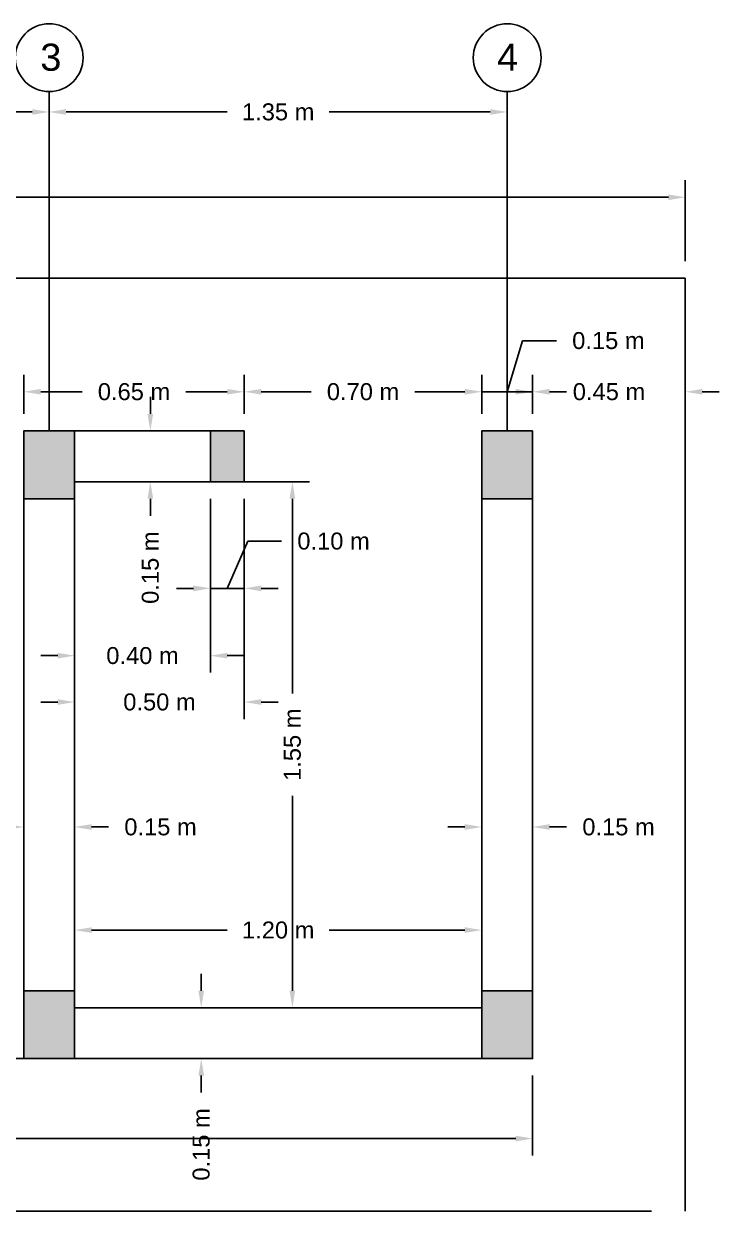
# Model space of a CAD drawing. Header units: metres. Extents: x 258817 to 259192, y 1878716 to 1878911.
# Drawn here: x 259181.619 to 259183.669, y 1878745.737 to 1878749.237 of the extents above; entities that cross this region are included whole.
import ezdxf

# ---------------------------------------------------------------- set-up
doc = ezdxf.new("R2010")
doc.units = ezdxf.units.M
doc.header["$MEASUREMENT"] = 0
doc.linetypes.add('DASHED2', pattern=[0.375, 0.25, -0.125])
doc.linetypes.add('PHANTOM2', pattern=[1.25, 0.625, -0.125, 0.125, -0.125, 0.125, -0.125])
doc.layers.add('Vistas', color=7, linetype='Continuous')
doc.styles.get("Standard").update_dxf_attribs({"font": 'arial.ttf'})
doc.dimstyles.new('1 a 25', dxfattribs={"dimtxt": 0.05, "dimasz": 0.05, "dimexe": 0.05, "dimexo": 0.05, "dimgap": 0.05, "dimtad": 0, "dimzin": 0, "dimdsep": 46, "dimtxsty": 'Standard', "dimcen": 0.09, "dimadec": 0, "dimazin": 0, "dimtfac": 1, "dimtofl": 0, "dimtmove": 0, "dimatfit": 3, "dimfxl": 1, "dimtolj": 1, "dimtzin": 0, "dimarcsym": 0})

# ---------------------------------------------------------------- blocks, each defined once
blk = doc.blocks.new('*D221')
at = {"color": 0, "lineweight": -2, "transparency": 16777216}
for p, q in [((259178.4694, 1878748.5372), (259178.4694, 1878748.7757)), ((259183.5694, 1878748.5372), (259183.5694, 1878748.7757)), ((259178.5194, 1878748.7257), (259180.8663, 1878748.7257)), ((259183.5194, 1878748.7257), (259181.1725, 1878748.7257))]:
    blk.add_line(p, q, dxfattribs=at)
at = {"color": 0, "transparency": 16777216}
for points in [[(259178.5194, 1878748.734), (259178.5194, 1878748.7174), (259178.4694, 1878748.7257)], [(259183.5194, 1878748.734), (259183.5194, 1878748.7174), (259183.5694, 1878748.7257)]]:
    blk.add_solid(points, dxfattribs=at)
at = {"layer": 'Defpoints', "color": 0, "transparency": 16777216}
for p in [(259183.5694, 1878748.7257), (259178.4694, 1878748.4872), (259183.5694, 1878748.4872)]:
    blk.add_point(p, dxfattribs=at)
at = {"color": 0, "transparency": 16777216, "insert": (259181.0194, 1878748.7257), "char_height": 0.05, "attachment_point": 5}
blk.add_mtext('\\A1;5.10 m', dxfattribs=at)
blk = doc.blocks.new('*D262')
at = {"color": 0, "lineweight": -2, "transparency": 16777216}
for p, q in [((259181.6194, 1878748.0872), (259181.6194, 1878748.2025)), ((259182.2694, 1878748.0872), (259182.2694, 1878748.2025)), ((259181.6694, 1878748.1525), (259181.7913, 1878748.1525)), ((259182.2194, 1878748.1525), (259182.0975, 1878748.1525))]:
    blk.add_line(p, q, dxfattribs=at)
at = {"color": 0, "transparency": 16777216}
for points in [[(259181.6694, 1878748.1609), (259181.6694, 1878748.1442), (259181.6194, 1878748.1525)], [(259182.2194, 1878748.1609), (259182.2194, 1878748.1442), (259182.2694, 1878748.1525)]]:
    blk.add_solid(points, dxfattribs=at)
at = {"layer": 'Defpoints', "color": 0, "transparency": 16777216}
for p in [(259182.2694, 1878748.1525), (259181.6194, 1878748.0372), (259182.2694, 1878748.0372)]:
    blk.add_point(p, dxfattribs=at)
at = {"color": 0, "transparency": 16777216, "insert": (259181.9444, 1878748.1525), "char_height": 0.05, "attachment_point": 5}
blk.add_mtext('\\A1;0.65 m', dxfattribs=at)
blk = doc.blocks.new('*D263')
at = {"color": 0, "lineweight": -2, "transparency": 16777216}
for p, q in [((259182.2694, 1878748.0872), (259182.2694, 1878748.2025)), ((259182.9694, 1878748.0872), (259182.9694, 1878748.2025)), ((259182.3194, 1878748.1525), (259182.4663, 1878748.1525)), ((259182.9194, 1878748.1525), (259182.7725, 1878748.1525))]:
    blk.add_line(p, q, dxfattribs=at)
at = {"color": 0, "transparency": 16777216}
for points in [[(259182.3194, 1878748.1609), (259182.3194, 1878748.1442), (259182.2694, 1878748.1525)], [(259182.9194, 1878748.1609), (259182.9194, 1878748.1442), (259182.9694, 1878748.1525)]]:
    blk.add_solid(points, dxfattribs=at)
at = {"layer": 'Defpoints', "color": 0, "transparency": 16777216}
for p in [(259182.9694, 1878748.1525), (259182.2694, 1878748.0372), (259182.9694, 1878748.0372)]:
    blk.add_point(p, dxfattribs=at)
at = {"color": 0, "transparency": 16777216, "insert": (259182.6194, 1878748.1525), "char_height": 0.05, "attachment_point": 5}
blk.add_mtext('\\A1;0.70 m', dxfattribs=at)
blk = doc.blocks.new('*D264')
at = {"color": 0, "lineweight": -2, "transparency": 16777216}
for p, q in [((259183.0444, 1878748.1525), (259183.0895, 1878748.3031)), ((259183.0895, 1878748.3031), (259183.1895, 1878748.3031)), ((259182.9694, 1878748.0872), (259182.9694, 1878748.2025)), ((259183.1194, 1878748.0872), (259183.1194, 1878748.2025)), ((259182.9194, 1878748.1525), (259182.8694, 1878748.1525)), ((259182.9694, 1878748.1525), (259183.1194, 1878748.1525)), ((259183.1694, 1878748.1525), (259183.2194, 1878748.1525))]:
    blk.add_line(p, q, dxfattribs=at)
at = {"color": 0, "transparency": 16777216}
for points in [[(259182.9194, 1878748.1609), (259182.9194, 1878748.1442), (259182.9694, 1878748.1525)], [(259183.1694, 1878748.1609), (259183.1694, 1878748.1442), (259183.1194, 1878748.1525)]]:
    blk.add_solid(points, dxfattribs=at)
at = {"layer": 'Defpoints', "color": 0, "transparency": 16777216}
for p in [(259183.1194, 1878748.1525), (259182.9694, 1878748.0372), (259183.1194, 1878748.0372)]:
    blk.add_point(p, dxfattribs=at)
at = {"color": 0, "transparency": 16777216, "insert": (259183.3426, 1878748.3031), "char_height": 0.05, "attachment_point": 5}
blk.add_mtext('\\A1;0.15 m', dxfattribs=at)
blk = doc.blocks.new('*D265')
at = {"color": 0, "lineweight": -2, "transparency": 16777216}
for p, q in [((259183.1194, 1878748.0872), (259183.1194, 1878748.2025)), ((259183.0694, 1878748.1525), (259183.0194, 1878748.1525)), ((259183.5694, 1878748.1348), (259183.5694, 1878748.1025)), ((259183.6194, 1878748.1525), (259183.6694, 1878748.1525))]:
    blk.add_line(p, q, dxfattribs=at)
at = {"color": 0, "transparency": 16777216}
for points in [[(259183.0694, 1878748.1609), (259183.0694, 1878748.1442), (259183.1194, 1878748.1525)], [(259183.6194, 1878748.1609), (259183.6194, 1878748.1442), (259183.5694, 1878748.1525)]]:
    blk.add_solid(points, dxfattribs=at)
at = {"layer": 'Defpoints', "color": 0, "transparency": 16777216}
for p in [(259183.5694, 1878748.1848), (259183.5694, 1878748.1525), (259183.1194, 1878748.0372)]:
    blk.add_point(p, dxfattribs=at)
at = {"color": 0, "transparency": 16777216, "insert": (259183.3444, 1878748.1525), "char_height": 0.05, "attachment_point": 5}
blk.add_mtext('\\A1;0.45 m', dxfattribs=at)
blk = doc.blocks.new('*D223')
at = {"color": 0, "lineweight": -2, "transparency": 16777216}
for p, q in [((259181.7694, 1878746.3872), (259181.7694, 1878746.6158)), ((259182.9694, 1878746.3872), (259182.9694, 1878746.6158)), ((259181.8194, 1878746.5658), (259182.2187, 1878746.5658)), ((259182.9194, 1878746.5658), (259182.5201, 1878746.5658))]:
    blk.add_line(p, q, dxfattribs=at)
at = {"color": 0, "transparency": 16777216}
for points in [[(259181.8194, 1878746.5742), (259181.8194, 1878746.5575), (259181.7694, 1878746.5658)], [(259182.9194, 1878746.5742), (259182.9194, 1878746.5575), (259182.9694, 1878746.5658)]]:
    blk.add_solid(points, dxfattribs=at)
at = {"layer": 'Defpoints', "color": 0, "transparency": 16777216}
for p in [(259182.9694, 1878746.5658), (259181.7694, 1878746.3372), (259182.9694, 1878746.3372)]:
    blk.add_point(p, dxfattribs=at)
at = {"color": 0, "transparency": 16777216, "insert": (259182.3694, 1878746.5658), "char_height": 0.05, "attachment_point": 5}
blk.add_mtext('\\A1;1.20 m', dxfattribs=at)
blk = doc.blocks.new('*D270')
at = {"color": 0, "lineweight": -2, "transparency": 16777216}
for p, q in [((259178.9194, 1878746.1372), (259178.9194, 1878745.9015)), ((259183.1194, 1878746.1372), (259183.1194, 1878745.9015)), ((259178.9694, 1878745.9515), (259180.8653, 1878745.9515)), ((259183.0694, 1878745.9515), (259181.1735, 1878745.9515))]:
    blk.add_line(p, q, dxfattribs=at)
at = {"color": 0, "transparency": 16777216}
for points in [[(259178.9694, 1878745.9598), (259178.9694, 1878745.9431), (259178.9194, 1878745.9515)], [(259183.0694, 1878745.9598), (259183.0694, 1878745.9431), (259183.1194, 1878745.9515)]]:
    blk.add_solid(points, dxfattribs=at)
at = {"layer": 'Defpoints', "color": 0, "transparency": 16777216}
for p in [(259178.9194, 1878746.1872), (259183.1194, 1878746.1872), (259183.1194, 1878745.9515)]:
    blk.add_point(p, dxfattribs=at)
at = {"color": 0, "transparency": 16777216, "insert": (259181.0194, 1878745.9515), "char_height": 0.05, "attachment_point": 5}
blk.add_mtext('\\A1;4.20 m', dxfattribs=at)
blk = doc.blocks.new('*D226')
at = {"color": 0, "lineweight": -2, "transparency": 16777216}
for p, q in [((259181.6194, 1878746.6158), (259181.6194, 1878746.9198)), ((259181.7694, 1878746.6158), (259181.7694, 1878746.9198)), ((259181.5694, 1878746.8698), (259181.5194, 1878746.8698)), ((259181.8194, 1878746.8698), (259181.8694, 1878746.8698))]:
    blk.add_line(p, q, dxfattribs=at)
at = {"color": 0, "transparency": 16777216}
for points in [[(259181.5694, 1878746.8781), (259181.5694, 1878746.8614), (259181.6194, 1878746.8698)], [(259181.8194, 1878746.8781), (259181.8194, 1878746.8614), (259181.7694, 1878746.8698)]]:
    blk.add_solid(points, dxfattribs=at)
at = {"layer": 'Defpoints', "color": 0, "transparency": 16777216}
for p in [(259181.7694, 1878746.8698), (259181.6194, 1878746.5658), (259181.7694, 1878746.5658)]:
    blk.add_point(p, dxfattribs=at)
at = {"color": 0, "transparency": 16777216, "insert": (259182.0225, 1878746.8698), "char_height": 0.05, "attachment_point": 5}
blk.add_mtext('\\A1;0.15 m', dxfattribs=at)
blk = doc.blocks.new('*D227')
at = {"color": 0, "lineweight": -2, "transparency": 16777216}
for p, q in [((259182.9694, 1878746.6158), (259182.9694, 1878746.9198)), ((259183.1194, 1878746.6158), (259183.1194, 1878746.9198)), ((259182.9194, 1878746.8698), (259182.8694, 1878746.8698)), ((259183.1694, 1878746.8698), (259183.2194, 1878746.8698))]:
    blk.add_line(p, q, dxfattribs=at)
at = {"color": 0, "transparency": 16777216}
for points in [[(259182.9194, 1878746.8781), (259182.9194, 1878746.8614), (259182.9694, 1878746.8698)], [(259183.1694, 1878746.8781), (259183.1694, 1878746.8614), (259183.1194, 1878746.8698)]]:
    blk.add_solid(points, dxfattribs=at)
at = {"layer": 'Defpoints', "color": 0, "transparency": 16777216}
for p in [(259183.1194, 1878746.8698), (259182.9694, 1878746.5658), (259183.1194, 1878746.5658)]:
    blk.add_point(p, dxfattribs=at)
at = {"color": 0, "transparency": 16777216, "insert": (259183.3725, 1878746.8698), "char_height": 0.05, "attachment_point": 5}
blk.add_mtext('\\A1;0.15 m', dxfattribs=at)
blk = doc.blocks.new('*D273')
at = {"color": 0, "lineweight": -2, "transparency": 16777216}
for p, q in [((259182.1425, 1878746.3872), (259182.1425, 1878746.4372)), ((259182.3194, 1878746.3372), (259182.0925, 1878746.3372)), ((259179.7194, 1878746.1872), (259182.1925, 1878746.1872)), ((259182.1425, 1878746.1372), (259182.1425, 1878746.0872))]:
    blk.add_line(p, q, dxfattribs=at)
at = {"color": 0, "transparency": 16777216}
for points in [[(259182.1342, 1878746.3872), (259182.1509, 1878746.3872), (259182.1425, 1878746.3372)], [(259182.1342, 1878746.1372), (259182.1509, 1878746.1372), (259182.1425, 1878746.1872)]]:
    blk.add_solid(points, dxfattribs=at)
at = {"layer": 'Defpoints', "color": 0, "transparency": 16777216}
for p in [(259182.3694, 1878746.3372), (259179.6694, 1878746.1872), (259182.1425, 1878746.1872)]:
    blk.add_point(p, dxfattribs=at)
at = {"color": 0, "transparency": 16777216, "insert": (259182.1425, 1878745.9341), "char_height": 0.05, "attachment_point": 5, "rotation": 90}
blk.add_mtext('\\A1;0.15 m', dxfattribs=at)
blk = doc.blocks.new('*D230')
at = {"color": 0, "lineweight": -2, "transparency": 16777216}
for p, q in [((259181.9925, 1878748.0872), (259181.9925, 1878748.1372)), ((259182.1194, 1878748.0372), (259181.9425, 1878748.0372)), ((259182.1194, 1878747.8872), (259181.9425, 1878747.8872)), ((259181.9925, 1878747.8372), (259181.9925, 1878747.7872))]:
    blk.add_line(p, q, dxfattribs=at)
at = {"color": 0, "transparency": 16777216}
for points in [[(259181.9842, 1878748.0872), (259182.0009, 1878748.0872), (259181.9925, 1878748.0372)], [(259181.9842, 1878747.8372), (259182.0009, 1878747.8372), (259181.9925, 1878747.8872)]]:
    blk.add_solid(points, dxfattribs=at)
at = {"layer": 'Defpoints', "color": 0, "transparency": 16777216}
for p in [(259182.1694, 1878748.0372), (259181.9925, 1878747.8872), (259182.1694, 1878747.8872)]:
    blk.add_point(p, dxfattribs=at)
at = {"color": 0, "transparency": 16777216, "insert": (259181.9925, 1878747.6341), "char_height": 0.05, "attachment_point": 5, "rotation": 90}
blk.add_mtext('\\A1;0.15 m', dxfattribs=at)
blk = doc.blocks.new('*D276')
at = {"color": 0, "lineweight": -2, "transparency": 16777216}
for p, q in [((259180.3944, 1878748.9772), (259180.8687, 1878748.9772)), ((259181.6444, 1878748.9772), (259181.1701, 1878748.9772)), ((259181.6944, 1878748.9872), (259181.6944, 1878748.9272))]:
    blk.add_line(p, q, dxfattribs=at)
at = {"color": 0, "transparency": 16777216}
for points in [[(259180.3944, 1878748.9855), (259180.3944, 1878748.9689), (259180.3444, 1878748.9772)], [(259181.6444, 1878748.9855), (259181.6444, 1878748.9689), (259181.6944, 1878748.9772)]]:
    blk.add_solid(points, dxfattribs=at)
at = {"layer": 'Defpoints', "color": 0, "transparency": 16777216}
for p in [(259181.6944, 1878749.0372), (259180.3444, 1878748.9772), (259181.6944, 1878748.9772)]:
    blk.add_point(p, dxfattribs=at)
at = {"color": 0, "transparency": 16777216, "insert": (259181.0194, 1878748.9772), "char_height": 0.05, "attachment_point": 5}
blk.add_mtext('\\A1;1.35 m', dxfattribs=at)
blk = doc.blocks.new('*D277')
at = {"color": 0, "lineweight": -2, "transparency": 16777216}
for p, q in [((259181.6944, 1878748.9872), (259181.6944, 1878748.9272)), ((259181.7444, 1878748.9772), (259182.2187, 1878748.9772)), ((259182.9944, 1878748.9772), (259182.5201, 1878748.9772)), ((259183.0444, 1878748.9872), (259183.0444, 1878748.9272))]:
    blk.add_line(p, q, dxfattribs=at)
at = {"color": 0, "transparency": 16777216}
for points in [[(259181.7444, 1878748.9855), (259181.7444, 1878748.9689), (259181.6944, 1878748.9772)], [(259182.9944, 1878748.9855), (259182.9944, 1878748.9689), (259183.0444, 1878748.9772)]]:
    blk.add_solid(points, dxfattribs=at)
at = {"layer": 'Defpoints', "color": 0, "transparency": 16777216}
for p in [(259181.6944, 1878749.0372), (259183.0444, 1878749.0372), (259183.0444, 1878748.9772)]:
    blk.add_point(p, dxfattribs=at)
at = {"color": 0, "transparency": 16777216, "insert": (259182.3694, 1878748.9772), "char_height": 0.05, "attachment_point": 5}
blk.add_mtext('\\A1;1.35 m', dxfattribs=at)
blk = doc.blocks.new('*D235')
at = {"color": 0, "lineweight": -2, "transparency": 16777216}
for p, q in [((259181.8194, 1878747.8872), (259182.4612, 1878747.8872)), ((259182.4112, 1878747.8372), (259182.4112, 1878747.2629)), ((259182.4112, 1878746.3872), (259182.4112, 1878746.9615)), ((259181.8194, 1878746.3372), (259182.4612, 1878746.3372))]:
    blk.add_line(p, q, dxfattribs=at)
at = {"color": 0, "transparency": 16777216}
for points in [[(259182.4029, 1878747.8372), (259182.4196, 1878747.8372), (259182.4112, 1878747.8872)], [(259182.4029, 1878746.3872), (259182.4196, 1878746.3872), (259182.4112, 1878746.3372)]]:
    blk.add_solid(points, dxfattribs=at)
at = {"layer": 'Defpoints', "color": 0, "transparency": 16777216}
for p in [(259181.7694, 1878747.8872), (259181.7694, 1878746.3372), (259182.4112, 1878746.3372)]:
    blk.add_point(p, dxfattribs=at)
at = {"color": 0, "transparency": 16777216, "insert": (259182.4112, 1878747.1122), "char_height": 0.05, "attachment_point": 5, "rotation": 90}
blk.add_mtext('\\A1;1.55 m', dxfattribs=at)
blk = doc.blocks.new('*D236')
at = {"color": 0, "lineweight": -2, "transparency": 16777216}
for p, q in [((259181.7694, 1878747.8372), (259181.7694, 1878747.188)), ((259182.2694, 1878747.8372), (259182.2694, 1878747.188)), ((259181.7194, 1878747.238), (259181.6694, 1878747.238)), ((259182.3194, 1878747.238), (259182.3694, 1878747.238))]:
    blk.add_line(p, q, dxfattribs=at)
at = {"color": 0, "transparency": 16777216}
for points in [[(259181.7194, 1878747.2464), (259181.7194, 1878747.2297), (259181.7694, 1878747.238)], [(259182.3194, 1878747.2464), (259182.3194, 1878747.2297), (259182.2694, 1878747.238)]]:
    blk.add_solid(points, dxfattribs=at)
at = {"layer": 'Defpoints', "color": 0, "transparency": 16777216}
for p in [(259181.7694, 1878747.8872), (259182.2694, 1878747.8872), (259182.2694, 1878747.238)]:
    blk.add_point(p, dxfattribs=at)
at = {"color": 0, "transparency": 16777216, "insert": (259182.0194, 1878747.238), "char_height": 0.05, "attachment_point": 5}
blk.add_mtext('\\A1;0.50 m', dxfattribs=at)
blk = doc.blocks.new('*D237')
at = {"color": 0, "lineweight": -2, "transparency": 16777216}
for p, q in [((259181.7694, 1878747.8372), (259181.7694, 1878747.3247)), ((259182.1694, 1878747.8372), (259182.1694, 1878747.3247)), ((259181.7194, 1878747.3747), (259181.6694, 1878747.3747)), ((259182.2194, 1878747.3747), (259182.2694, 1878747.3747))]:
    blk.add_line(p, q, dxfattribs=at)
at = {"color": 0, "transparency": 16777216}
for points in [[(259181.7194, 1878747.383), (259181.7194, 1878747.3663), (259181.7694, 1878747.3747)], [(259182.2194, 1878747.383), (259182.2194, 1878747.3663), (259182.1694, 1878747.3747)]]:
    blk.add_solid(points, dxfattribs=at)
at = {"layer": 'Defpoints', "color": 0, "transparency": 16777216}
for p in [(259181.7694, 1878747.8872), (259182.1694, 1878747.8872), (259182.1694, 1878747.3747)]:
    blk.add_point(p, dxfattribs=at)
at = {"color": 0, "transparency": 16777216, "insert": (259181.9694, 1878747.3747), "char_height": 0.05, "attachment_point": 5}
blk.add_mtext('\\A1;0.40 m', dxfattribs=at)
blk = doc.blocks.new('*D238')
at = {"color": 0, "lineweight": -2, "transparency": 16777216}
for p, q in [((259182.1694, 1878747.8372), (259182.1694, 1878747.5231)), ((259182.2694, 1878747.8372), (259182.2694, 1878747.5231)), ((259182.2194, 1878747.5731), (259182.2794, 1878747.7122)), ((259182.2794, 1878747.7122), (259182.3794, 1878747.7122)), ((259182.1194, 1878747.5731), (259182.0694, 1878747.5731)), ((259182.1694, 1878747.5731), (259182.2694, 1878747.5731)), ((259182.3194, 1878747.5731), (259182.3694, 1878747.5731))]:
    blk.add_line(p, q, dxfattribs=at)
at = {"color": 0, "transparency": 16777216}
for points in [[(259182.1194, 1878747.5814), (259182.1194, 1878747.5647), (259182.1694, 1878747.5731)], [(259182.3194, 1878747.5814), (259182.3194, 1878747.5647), (259182.2694, 1878747.5731)]]:
    blk.add_solid(points, dxfattribs=at)
at = {"layer": 'Defpoints', "color": 0, "transparency": 16777216}
for p in [(259182.1694, 1878747.8872), (259182.2694, 1878747.8872), (259182.2694, 1878747.5731)]:
    blk.add_point(p, dxfattribs=at)
at = {"color": 0, "transparency": 16777216, "insert": (259182.5325, 1878747.7122), "char_height": 0.05, "attachment_point": 5}
blk.add_mtext('\\A1;0.10 m', dxfattribs=at)

msp = doc.modelspace()

# ---------------------------------------------------------------- hatches: boundary and pattern name
h = msp.add_hatch(color=256)
h.dxf.hatch_style = 1
h.paths.add_polyline_path([(259180.41939, 1878748.03719), (259180.26939, 1878748.03719), (259180.26939, 1878747.83719), (259180.41939, 1878747.83719)])
h.paths.add_polyline_path([(259182.26939, 1878748.03719), (259182.16939, 1878748.03719), (259182.16939, 1878747.88719), (259182.26939, 1878747.88719)])
h.paths.add_polyline_path([(259183.11939, 1878748.03719), (259182.96939, 1878748.03719), (259182.96939, 1878747.83719), (259183.11939, 1878747.83719)])
h.paths.add_polyline_path([(259179.06939, 1878748.03719), (259178.91939, 1878748.03719), (259178.91939, 1878747.83719), (259179.06939, 1878747.83719)])
h.paths.add_polyline_path([(259179.56939, 1878748.03719), (259179.46939, 1878748.03719), (259179.46939, 1878747.88719), (259179.56939, 1878747.88719)])
h.paths.add_polyline_path([(259179.06939, 1878746.38719), (259178.91939, 1878746.38719), (259178.91939, 1878746.18719), (259179.06939, 1878746.18719)])
h.paths.add_polyline_path([(259180.41939, 1878746.38719), (259180.26939, 1878746.38719), (259180.26939, 1878746.18719), (259180.41939, 1878746.18719)])
h.paths.add_polyline_path([(259180.91939, 1878748.03719), (259180.81939, 1878748.03719), (259180.81939, 1878747.88719), (259180.91939, 1878747.88719)])
h.paths.add_polyline_path([(259181.76939, 1878746.38719), (259181.61939, 1878746.38719), (259181.61939, 1878746.18719), (259181.76939, 1878746.18719)])
h.paths.add_polyline_path([(259181.76939, 1878748.03719), (259181.61939, 1878748.03719), (259181.61939, 1878747.83719), (259181.76939, 1878747.83719)])
h.paths.add_polyline_path([(259183.11939, 1878746.38719), (259182.96939, 1878746.38719), (259182.96939, 1878746.18719), (259183.11939, 1878746.18719)])

# ---------------------------------------------------------------- linework, layer by layer
at = {"linetype": 'PHANTOM2', "ltscale": 5}
for p, q in [((259181.69439, 1878748.03719), (259181.69439, 1878749.03719)), ((259183.04439, 1878748.03719), (259183.04439, 1878749.03719))]:
    msp.add_line(p, q, dxfattribs=at)
for p, q in [((259181.76939, 1878748.03719), (259182.16939, 1878748.03719)), ((259182.16939, 1878747.88719), (259181.76939, 1878747.88719)), ((259181.61939, 1878746.38719), (259181.61939, 1878747.83719)), ((259181.76939, 1878746.38719), (259181.76939, 1878747.83719)), ((259182.96939, 1878746.38719), (259182.96939, 1878747.83719)), ((259183.11939, 1878746.38719), (259183.11939, 1878747.83719)), ((259181.76939, 1878746.33719), (259182.96939, 1878746.33719)), ((259181.76939, 1878746.18719), (259182.96939, 1878746.18719))]:
    msp.add_line(p, q)
for points in [[(259181.76939, 1878748.03719), (259181.61939, 1878748.03719), (259181.61939, 1878747.83719), (259181.76939, 1878747.83719)], [(259182.16939, 1878748.03719), (259182.26939, 1878748.03719), (259182.26939, 1878747.88719), (259182.16939, 1878747.88719)], [(259183.11939, 1878748.03719), (259182.96939, 1878748.03719), (259182.96939, 1878747.83719), (259183.11939, 1878747.83719)], [(259181.76939, 1878746.38719), (259181.61939, 1878746.38719), (259181.61939, 1878746.18719), (259181.76939, 1878746.18719)], [(259183.11939, 1878746.38719), (259182.96939, 1878746.38719), (259182.96939, 1878746.18719), (259183.11939, 1878746.18719)]]:
    msp.add_lwpolyline(points, close=True)
for centre in [(259181.69439, 1878749.13719), (259183.04439, 1878749.13719)]:
    msp.add_circle(centre, 0.1)
at = {"layer": 'Vistas', "linetype": 'DASHED2', "ltscale": 20}
msp.add_lwpolyline([(259178.46939, 1878748.48719), (259178.46939, 1878745.73719), (259183.56939, 1878745.73719), (259183.56939, 1878748.48719)], close=True, dxfattribs=at)

# ---------------------------------------------------------------- texts
at = {"char_height": 0.08, "attachment_point": 1}
for s, insert in [('3', (259181.66822, 1878749.17861)), ('4', (259183.01441, 1878749.17861))]:
    msp.add_mtext_dynamic_manual_height_columns(s, width=0.08, gutter_width=1, heights=[0], dxfattribs=dict(at, insert=insert))

# ---------------------------------------------------------------- dimensions: what is measured, and where the dimension line sits
for base, p1, p2, override, picture, middle in [((259181.69439, 1878748.9772), (259180.34439, 1878748.9772), (259181.69439, 1878749.03719), {"dimpost": ' m', "dimtmove": 1}, '*D276', (259181.01939, 1878748.9772)), ((259183.04439, 1878748.9772), (259181.69439, 1878749.03719), (259183.04439, 1878749.03719), {"dimpost": ' m', "dimtmove": 1}, '*D277', (259182.36939, 1878748.9772)), ((259183.56939, 1878748.72569), (259178.46939, 1878748.48719), (259183.56939, 1878748.48719), {"dimpost": ' m'}, '*D221', (259181.01939, 1878748.72569)), ((259183.11939, 1878748.15255), (259182.96939, 1878748.03719), (259183.11939, 1878748.03719), {"dimpost": ' m', "dimtmove": 1}, '*D264', (259183.23955, 1878748.30307)), ((259182.26939, 1878748.15255), (259181.61939, 1878748.03719), (259182.26939, 1878748.03719), {"dimpost": ' m', "dimtmove": 1}, '*D262', (259181.94439, 1878748.15255)), ((259182.96939, 1878748.15255), (259182.26939, 1878748.03719), (259182.96939, 1878748.03719), {"dimpost": ' m', "dimtmove": 1}, '*D263', (259182.61939, 1878748.15255)), ((259183.56939, 1878748.15255), (259183.11939, 1878748.03719), (259183.56939, 1878748.18483), {"dimpost": ' m', "dimtmove": 1}, '*D265', (259183.34439, 1878748.15255)), ((259182.26939, 1878747.23802), (259181.76939, 1878747.88719), (259182.26939, 1878747.88719), {"dimpost": ' m'}, '*D236', (259182.01939, 1878747.23802)), ((259182.16939, 1878747.37465), (259181.76939, 1878747.88719), (259182.16939, 1878747.88719), {"dimpost": ' m'}, '*D237', (259181.96939, 1878747.37465)), ((259181.76939, 1878746.86978), (259181.61939, 1878746.56582), (259181.76939, 1878746.56582), {"dimpost": ' m'}, '*D226', (259182.02246, 1878746.86978)), ((259183.11939, 1878746.86978), (259182.96939, 1878746.56582), (259183.11939, 1878746.56582), {"dimpost": ' m'}, '*D227', (259183.37246, 1878746.86978)), ((259182.96939, 1878746.56582), (259181.76939, 1878746.33719), (259182.96939, 1878746.33719), {"dimpost": ' m'}, '*D223', (259182.36939, 1878746.56582)), ((259183.11939, 1878745.95147), (259178.91939, 1878746.18719), (259183.11939, 1878746.18719), {"dimpost": ' m'}, '*D270', (259181.01939, 1878745.95147))]:
    dim = msp.add_linear_dim(base=base, p1=p1, p2=p2, dimstyle='1 a 25', override=override)
    dim.commit()
    dim.dimension.update_dxf_attribs({"geometry": picture, "text_midpoint": middle})
for base, p1, p2, picture, middle in [((259181.99253, 1878747.88719), (259182.16939, 1878748.03719), (259182.16939, 1878747.88719), '*D230', (259181.99253, 1878747.63412)), ((259182.14253, 1878746.18719), (259182.36939, 1878746.33719), (259179.66939, 1878746.18719), '*D273', (259182.14253, 1878745.93412))]:
    dim = msp.add_linear_dim(base=base, p1=p1, p2=p2, angle=90, dimstyle='1 a 25', override={"dimpost": ' m'})
    dim.commit()
    dim.dimension.update_dxf_attribs({"geometry": picture, "text_midpoint": middle})
dim = msp.add_aligned_dim(p1=(259181.76939, 1878747.88719), p2=(259181.76939, 1878746.33719), distance=0.64184, dimstyle='1 a 25', override={"dimpost": ' m'})
dim.commit()
dim.dimension.update_dxf_attribs({"geometry": '*D235', "text_midpoint": (259182.41123, 1878747.11219)})
dim = msp.add_linear_dim(base=(259182.26939, 1878747.57306), p1=(259182.16939, 1878747.88719), p2=(259182.26939, 1878747.88719), dimstyle='1 a 25', override={"dimpost": ' m', "dimtmove": 1})
dim.commit()
dim.dimension.update_dxf_attribs({"geometry": '*D238', "text_midpoint": (259182.42939, 1878747.71225), "dimtype": 160})

doc.saveas('drawing.dxf')
